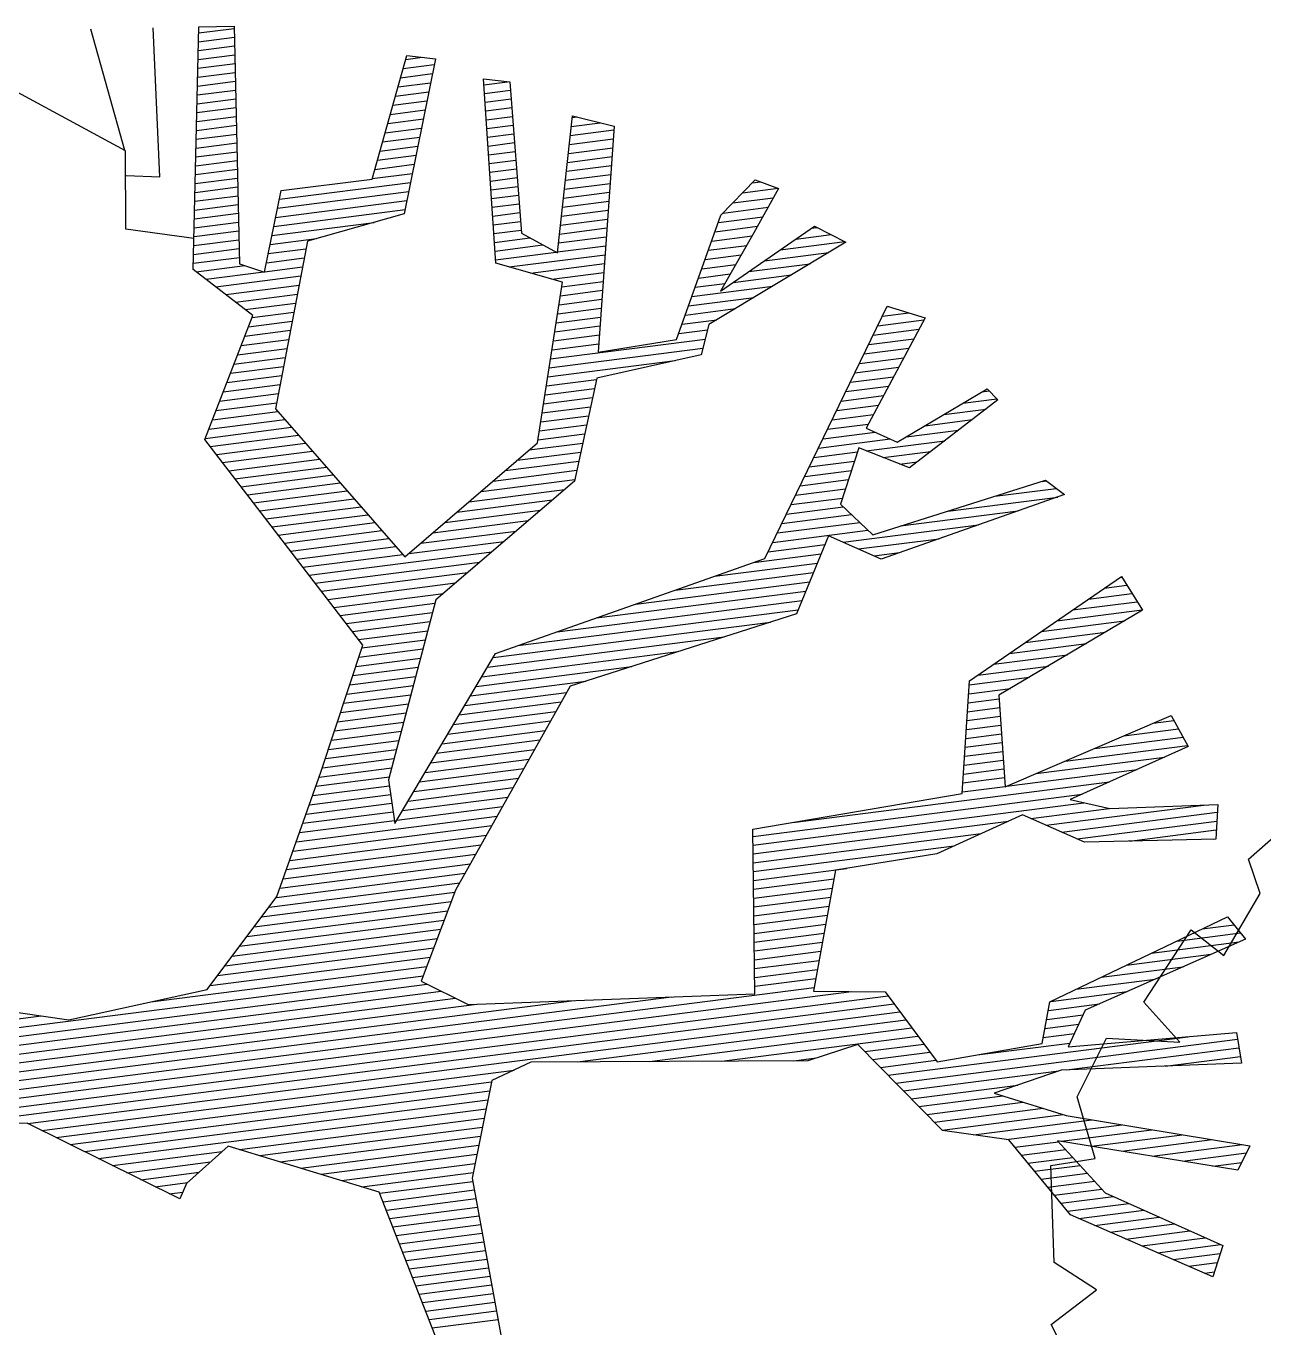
# Model space of a CAD drawing. Header units: millimetres. Extents: x -41640 to 3079702, y -5257903 to 68462.
# Drawn here: x -37064.3 to -36696.3, y 44976.9 to 45364.2 of the extents above; entities that cross this region are included whole.
import ezdxf

# ---------------------------------------------------------------- set-up
doc = ezdxf.new("R2010")
doc.units = ezdxf.units.MM
doc.header["$LTSCALE"] = 10
doc.layers.get('0').update_dxf_attribs({"color": 255})

# ---------------------------------------------------------------- blocks, each defined once
blk = doc.blocks.new('ERRHRTHJRTH')
at = {"color": 8}
for p, q in [((2516788.43, -5105153.36), (2516800.27, -5105141.52)), ((2516789.34, -5105144.89), (2516800.38, -5105141.49)), ((2516800.38, -5105141.49), (2516803.94, -5105164.74)), ((2516840.46, -5105142.11), (2516813.5, -5105211.36)), ((2516818.48, -5105163.63), (2516839.89, -5105142.21)), ((2516824.37, -5105145.09), (2516840.46, -5105142.11)), ((2516786.87, -5105167.73), (2516789.34, -5105144.89)), ((2516787.73, -5105159.82), (2516801.13, -5105146.42)), ((2516789.13, -5105146.9), (2516791.94, -5105144.09)), ((2516808.25, -5105195.79), (2516824.37, -5105145.09)), ((2516821.16, -5105155.18), (2516832.82, -5105143.52)), ((2516823.85, -5105146.74), (2516825.75, -5105144.83)), ((2516873.84, -5105153.89), (2516891.03, -5105147.48)), ((2516875.92, -5105163.78), (2516891.2, -5105148.49)), ((2516891.03, -5105147.48), (2516900.73, -5105204.7)), ((2516787.03, -5105166.28), (2516801.9, -5105151.41)), ((2516815.79, -5105172.07), (2516837.09, -5105150.78)), ((2516900.58, -5105281.43), (2516873.84, -5105153.89)), ((2516873.92, -5105154.25), (2516874.54, -5105153.64)), ((2516874.92, -5105159.01), (2516883.73, -5105150.21)), ((2516876.91, -5105168.54), (2516892.03, -5105153.42)), ((2516787.97, -5105171.1), (2516802.66, -5105156.4)), ((2516813.11, -5105180.51), (2516833.42, -5105160.2)), ((2516877.91, -5105173.3), (2516892.87, -5105158.34)), ((2516916.16, -5105201.08), (2516933.98, -5105155.89)), ((2516941.16, -5105156.93), (2516927.96, -5105207.11)), ((2516929.15, -5105168.13), (2516940.45, -5105156.83)), ((2516932.9, -5105158.62), (2516935.43, -5105156.1)), ((2516933.98, -5105155.89), (2516941.16, -5105156.93)), ((2516704.03, -5105173.36), (2516722.33, -5105165.3)), ((2516708.8, -5105181.16), (2516723.26, -5105166.7)), ((2516722.33, -5105165.3), (2516780.64, -5105253)), ((2516789.39, -5105175.44), (2516803.43, -5105161.4)), ((2516790.8, -5105179.78), (2516804.17, -5105166.41)), ((2516803.94, -5105164.74), (2516808.25, -5105195.79)), ((2516878.91, -5105178.06), (2516893.7, -5105163.26)), ((2516925.4, -5105177.64), (2516939.4, -5105163.64)), ((2516704.43, -5105174.01), (2516705.91, -5105172.53)), ((2516706.62, -5105177.58), (2516716.2, -5105168)), ((2516710.99, -5105184.73), (2516725.56, -5105170.16)), ((2516805.87, -5105225.96), (2516786.87, -5105167.73)), ((2516792.22, -5105184.12), (2516804.87, -5105171.47)), ((2516810.42, -5105188.96), (2516829.74, -5105169.63)), ((2516879.91, -5105182.82), (2516894.54, -5105168.19)), ((2516921.65, -5105187.15), (2516937.34, -5105171.46)), ((2516933.47, -5105242.07), (2516981.44, -5105173.03)), ((2516992.52, -5105172.89), (2516943.49, -5105248.62)), ((2516967.42, -5105193.21), (2516987.68, -5105172.95)), ((2516980.53, -5105174.34), (2516981.85, -5105173.02)), ((2516981.44, -5105173.03), (2516992.52, -5105172.89)), ((2516660.85, -5105184.99), (2516671.35, -5105178.67)), ((2516671.35, -5105178.67), (2516718.62, -5105231)), ((2516737.48, -5105227.99), (2516704.03, -5105173.36)), ((2516713.18, -5105188.3), (2516727.86, -5105173.62)), ((2516715.36, -5105191.87), (2516730.16, -5105177.08)), ((2516793.64, -5105188.47), (2516805.57, -5105176.53)), ((2516799.3, -5105205.83), (2516826.07, -5105179.06)), ((2516880.91, -5105187.58), (2516895.37, -5105173.11)), ((2516881.9, -5105192.34), (2516896.21, -5105178.04)), ((2516954.3, -5105212.09), (2516990.71, -5105175.68)), ((2516717.71, -5105249.26), (2516660.85, -5105184.99)), ((2516662.63, -5105187.01), (2516670.41, -5105179.23)), ((2516665.34, -5105190.07), (2516673.91, -5105181.5)), ((2516668.04, -5105193.12), (2516676.64, -5105184.52)), ((2516717.55, -5105195.44), (2516732.46, -5105180.54)), ((2516719.74, -5105199.02), (2516734.76, -5105183.99)), ((2516795.05, -5105192.81), (2516806.28, -5105181.59)), ((2516882.9, -5105197.1), (2516897.04, -5105182.96)), ((2516917.9, -5105196.66), (2516935.29, -5105179.27)), ((2516670.74, -5105196.18), (2516679.37, -5105187.55)), ((2516673.45, -5105199.23), (2516682.11, -5105190.57)), ((2516721.93, -5105202.59), (2516737.06, -5105187.45)), ((2516724.11, -5105206.16), (2516739.36, -5105190.91)), ((2516796.47, -5105197.15), (2516806.98, -5105186.64)), ((2516800.72, -5105210.18), (2516822.4, -5105188.49)), ((2516883.9, -5105201.86), (2516897.88, -5105187.88)), ((2516907.25, -5105213.06), (2516933.23, -5105187.08)), ((2517010.53, -5105268.27), (2517036.68, -5105186.81)), ((2517031.01, -5105204.49), (2517045.43, -5105190.07)), ((2517033.73, -5105196.01), (2517041.23, -5105188.5)), ((2517036.45, -5105187.52), (2517037.03, -5105186.94)), ((2517036.68, -5105186.81), (2517054.03, -5105193.27)), ((2516625.99, -5105198.15), (2516637.47, -5105191.32)), ((2516626.7, -5105199.91), (2516632.08, -5105194.53)), ((2516628.36, -5105204.01), (2516638.65, -5105193.72)), ((2516637.47, -5105191.32), (2516670.09, -5105257.2)), ((2516676.15, -5105202.29), (2516684.84, -5105193.6)), ((2516678.86, -5105205.34), (2516687.57, -5105196.63)), ((2516726.3, -5105209.73), (2516741.66, -5105194.37)), ((2516797.89, -5105201.49), (2516807.68, -5105191.7)), ((2516884.9, -5105206.62), (2516898.71, -5105192.81)), ((2516915.33, -5105210.74), (2516931.18, -5105194.9)), ((2516941.18, -5105230.97), (2516980.14, -5105192.01)), ((2517054.03, -5105193.27), (2517025.48, -5105265.31)), ((2517025.56, -5105221.45), (2517053.82, -5105193.19)), ((2517028.28, -5105212.97), (2517049.63, -5105191.63)), ((2516648.38, -5105253.57), (2516625.99, -5105198.15)), ((2516630.02, -5105208.11), (2516640.56, -5105197.57)), ((2516631.67, -5105212.22), (2516642.47, -5105201.42)), ((2516681.56, -5105208.4), (2516690.31, -5105199.65)), ((2516684.26, -5105211.45), (2516693.04, -5105202.68)), ((2516728.49, -5105213.3), (2516743.96, -5105197.83)), ((2516730.67, -5105216.87), (2516746.26, -5105201.29)), ((2516802.14, -5105214.52), (2516818.73, -5105197.92)), ((2516885.9, -5105211.38), (2516899.55, -5105197.73)), ((2516886.89, -5105216.15), (2516900.38, -5105202.66)), ((2516888.89, -5105225.67), (2516912.66, -5105201.9)), ((2516900.73, -5105204.7), (2516916.16, -5105201.08)), ((2516923.41, -5105208.42), (2516929.12, -5105202.71)), ((2517022.84, -5105229.93), (2517050.44, -5105202.33)), ((2516633.33, -5105216.32), (2516644.38, -5105205.27)), ((2516634.99, -5105220.42), (2516646.28, -5105209.12)), ((2516686.97, -5105214.51), (2516695.77, -5105205.7)), ((2516689.67, -5105217.57), (2516698.51, -5105208.73)), ((2516732.86, -5105220.45), (2516748.56, -5105204.75)), ((2516735.05, -5105224.02), (2516750.86, -5105208.21)), ((2516803.55, -5105218.86), (2516815.06, -5105207.35)), ((2516887.89, -5105220.91), (2516905.14, -5105203.66)), ((2516927.96, -5105207.11), (2516903.62, -5105214.11)), ((2516924.68, -5105253.22), (2516969.56, -5105208.35)), ((2517163.81, -5105254.73), (2517172.66, -5105208.35)), ((2516636.64, -5105224.52), (2516648.19, -5105212.97)), ((2516692.37, -5105220.62), (2516701.24, -5105211.76)), ((2516695.08, -5105223.68), (2516703.97, -5105214.78)), ((2516723.72, -5105246.86), (2516755.46, -5105215.13)), ((2516737.23, -5105227.59), (2516753.16, -5105211.67)), ((2516804.97, -5105223.2), (2516814.49, -5105213.68)), ((2516813.5, -5105211.36), (2516819.21, -5105224.65)), ((2516903.62, -5105214.11), (2516912.91, -5105240.05)), ((2517020.12, -5105238.41), (2517046.66, -5105211.87)), ((2516638.3, -5105228.62), (2516650.1, -5105216.83)), ((2516639.96, -5105232.73), (2516652, -5105220.68)), ((2516697.78, -5105226.73), (2516706.7, -5105217.81)), ((2516700.49, -5105229.79), (2516709.44, -5105220.83)), ((2516733.3, -5105243.04), (2516757.76, -5105218.58)), ((2516765.06, -5105268.88), (2516816.23, -5105217.71)), ((2516889.89, -5105230.43), (2516904.3, -5105216.01)), ((2516890.89, -5105235.19), (2516905.82, -5105220.25)), ((2517017.39, -5105246.9), (2517042.88, -5105221.41)), ((2516641.61, -5105236.83), (2516653.91, -5105224.53)), ((2516703.19, -5105232.84), (2516712.17, -5105223.86)), ((2516705.89, -5105235.9), (2516714.9, -5105226.89)), ((2516742.88, -5105239.22), (2516760.06, -5105222.04)), ((2516748.71, -5105239.15), (2516762.36, -5105225.5)), ((2516767.1, -5105272.59), (2516817.96, -5105221.73)), ((2516780.64, -5105253), (2516805.87, -5105225.96)), ((2516819.21, -5105224.65), (2516787.45, -5105262.85)), ((2516891.88, -5105239.95), (2516907.34, -5105224.49)), ((2516932.31, -5105251.35), (2516958.98, -5105224.68)), ((2517053.75, -5105297.2), (2517094.5, -5105223.86)), ((2517082.9, -5105244.74), (2517100.99, -5105226.65)), ((2517090.1, -5105231.78), (2517096.96, -5105224.92)), ((2517094.5, -5105223.86), (2517109.57, -5105230.34)), ((2516643.27, -5105240.93), (2516655.82, -5105228.38)), ((2516644.93, -5105245.03), (2516657.73, -5105232.23)), ((2516708.6, -5105238.95), (2516717.64, -5105229.91)), ((2516711.3, -5105242.01), (2516723.01, -5105230.3)), ((2516714, -5105245.06), (2516729.86, -5105229.2)), ((2516716.71, -5105248.12), (2516736.72, -5105228.11)), ((2516718.62, -5105231), (2516737.48, -5105227.99)), ((2516750.76, -5105242.86), (2516764.66, -5105228.96)), ((2516752.8, -5105246.58), (2516766.96, -5105232.42)), ((2516892.88, -5105244.71), (2516908.86, -5105228.73)), ((2516893.88, -5105249.47), (2516910.38, -5105232.97)), ((2517014.67, -5105255.38), (2517039.1, -5105230.95)), ((2517068.5, -5105270.66), (2517109.04, -5105230.11)), ((2517075.7, -5105257.7), (2517105.02, -5105228.38)), ((2517109.57, -5105230.34), (2517081.26, -5105283.49)), ((2516541.42, -5105246.65), (2516554.16, -5105236.38)), ((2516543.11, -5105248.95), (2516554.84, -5105237.22)), ((2516554.16, -5105236.38), (2516623.69, -5105322.31)), ((2516646.58, -5105249.14), (2516659.63, -5105236.09)), ((2516747.7, -5105237.3), (2516717.71, -5105249.26)), ((2516784.06, -5105303.46), (2516747.7, -5105237.3)), ((2516754.84, -5105250.3), (2516769.26, -5105235.88)), ((2516756.88, -5105254.01), (2516771.56, -5105239.34)), ((2516769.14, -5105276.31), (2516811.36, -5105234.09)), ((2516894.88, -5105254.23), (2516911.9, -5105237.21)), ((2516545.55, -5105252.26), (2516557.41, -5105240.4)), ((2516547.99, -5105255.58), (2516559.99, -5105243.59)), ((2516620, -5105287.24), (2516663.45, -5105243.79)), ((2516648.24, -5105253.24), (2516661.54, -5105239.94)), ((2516758.93, -5105257.73), (2516773.86, -5105242.8)), ((2516895.88, -5105258.99), (2516914.65, -5105240.22)), ((2516896.88, -5105263.75), (2516919.89, -5105240.74)), ((2516897.87, -5105268.51), (2516925.14, -5105241.25)), ((2516898.87, -5105273.28), (2516930.38, -5105241.76)), ((2516912.91, -5105240.05), (2516933.47, -5105242.07)), ((2516939.94, -5105249.49), (2516948.41, -5105241.01)), ((2517011.95, -5105263.86), (2517035.32, -5105240.49)), ((2517061.29, -5105283.62), (2517103.87, -5105241.04)), ((2517098.43, -5105275.45), (2517136.95, -5105243.35)), ((2517136.95, -5105243.35), (2517146.08, -5105256.59)), ((2516608.25, -5105337.5), (2516541.42, -5105246.65)), ((2516550.43, -5105258.9), (2516562.56, -5105246.77)), ((2516552.87, -5105262.22), (2516565.14, -5105249.95)), ((2516621.89, -5105291.1), (2516665.35, -5105247.64)), ((2516623.78, -5105294.97), (2516667.26, -5105251.49)), ((2516760.97, -5105261.45), (2516776.16, -5105246.26)), ((2516763.01, -5105265.16), (2516778.46, -5105249.72)), ((2516943.49, -5105248.62), (2516917.51, -5105254.98)), ((2517011.64, -5105269.92), (2517031.54, -5105250.03)), ((2517079.8, -5105299.67), (2517132.01, -5105247.46)), ((2517087.46, -5105297.77), (2517138.96, -5105246.27)), ((2517095.11, -5105295.88), (2517141.31, -5105249.68)), ((2516555.32, -5105265.54), (2516567.72, -5105253.14)), ((2516557.76, -5105268.85), (2516570.29, -5105256.32)), ((2516618.14, -5105283.45), (2516648.38, -5105253.57)), ((2516625.68, -5105298.83), (2516669.17, -5105255.34)), ((2516670.09, -5105257.2), (2516642.23, -5105294.7)), ((2516917.51, -5105254.98), (2516927.93, -5105292.8)), ((2517054.09, -5105296.58), (2517097.31, -5105253.36)), ((2517146.08, -5105256.59), (2517098.68, -5105294.99)), ((2517114.89, -5105281.86), (2517143.66, -5105253.08)), ((2517145.25, -5105257.26), (2517146.01, -5105256.49)), ((2517177.77, -5105263.99), (2517163.81, -5105254.73)), ((2516569.65, -5105312.91), (2516524.98, -5105260.06)), ((2516560.2, -5105272.17), (2516572.87, -5105259.5)), ((2516562.64, -5105275.49), (2516575.44, -5105262.69)), ((2516771.18, -5105280.03), (2516787.74, -5105263.47)), ((2516787.45, -5105262.85), (2516808.55, -5105307.05)), ((2516897.56, -5105286.11), (2516919.92, -5105263.74)), ((2516899.87, -5105278.04), (2516918.68, -5105259.23)), ((2517013.96, -5105273.36), (2517027.75, -5105259.57)), ((2516565.08, -5105278.81), (2516578.02, -5105265.87)), ((2516567.52, -5105282.13), (2516580.59, -5105269.05)), ((2516627.57, -5105302.7), (2516661.47, -5105268.8)), ((2516773.23, -5105283.74), (2516789.6, -5105267.36)), ((2516887.06, -5105302.36), (2516921.17, -5105268.26)), ((2516985.8, -5105370.63), (2517090.74, -5105265.69)), ((2517039.93, -5105311.88), (2517010.53, -5105268.27)), ((2517016.28, -5105276.8), (2517026.56, -5105266.53)), ((2517018.6, -5105280.24), (2517029.26, -5105269.58)), ((2517025.48, -5105265.31), (2517053.75, -5105297.2)), ((2517182.11, -5105297.17), (2517177.77, -5105263.99)), ((2516569.96, -5105285.45), (2516583.17, -5105272.24)), ((2516572.4, -5105288.76), (2516585.75, -5105275.42)), ((2516775.27, -5105287.46), (2516791.46, -5105271.26)), ((2516777.31, -5105291.17), (2516793.32, -5105275.16)), ((2516876.56, -5105318.62), (2516922.41, -5105272.77)), ((2517020.92, -5105283.68), (2517031.97, -5105272.63)), ((2517023.24, -5105287.12), (2517034.68, -5105275.69)), ((2517072.15, -5105301.56), (2517098.12, -5105275.59)), ((2517081.26, -5105283.49), (2517098.43, -5105275.45)), ((2516549.25, -5105313.23), (2516502.41, -5105278.27)), ((2516574.84, -5105292.08), (2516588.32, -5105278.6)), ((2516577.28, -5105295.4), (2516590.9, -5105281.79)), ((2516779.35, -5105294.89), (2516795.19, -5105279.06)), ((2516828.55, -5105392.97), (2516900.58, -5105281.43)), ((2516855.57, -5105351.13), (2516924.9, -5105281.8)), ((2516866.06, -5105334.88), (2516923.65, -5105277.29)), ((2516975.17, -5105387.03), (2517084.18, -5105278.01)), ((2516977.71, -5105390.24), (2517087.28, -5105280.67)), ((2517025.56, -5105290.56), (2517037.38, -5105278.74)), ((2517027.88, -5105294), (2517040.09, -5105281.79)), ((2517131.33, -5105363.48), (2517172.47, -5105281.82)), ((2517172.42, -5105281.92), (2517172.51, -5105281.83)), ((2517172.47, -5105281.82), (2517185.38, -5105284.91)), ((2516579.72, -5105298.72), (2516593.47, -5105284.97)), ((2516635.2, -5105318.25), (2516618.14, -5105283.45)), ((2516781.4, -5105298.61), (2516797.05, -5105282.96)), ((2516783.44, -5105302.32), (2516798.91, -5105286.86)), ((2516845.07, -5105367.39), (2516926.14, -5105286.32)), ((2517030.2, -5105297.44), (2517042.79, -5105284.84)), ((2517032.51, -5105300.88), (2517045.5, -5105287.9)), ((2517185.38, -5105284.91), (2517146.72, -5105356.6)), ((2517154.88, -5105316.73), (2517183.82, -5105287.79)), ((2517160.72, -5105305.13), (2517181.8, -5105284.05)), ((2517166.57, -5105293.52), (2517177.15, -5105282.94)), ((2516582.16, -5105302.04), (2516596.05, -5105288.15)), ((2516584.6, -5105305.35), (2516598.62, -5105291.34)), ((2516629.47, -5105306.56), (2516644.83, -5105291.2)), ((2516783.04, -5105308.48), (2516800.77, -5105290.75)), ((2516834.57, -5105383.64), (2516927.39, -5105290.83)), ((2516927.93, -5105292.8), (2516865.25, -5105383.7)), ((2517034.83, -5105304.32), (2517048.21, -5105290.95)), ((2517037.15, -5105307.76), (2517050.91, -5105294)), ((2516587.04, -5105308.67), (2516601.2, -5105294.52)), ((2516589.49, -5105311.99), (2516603.78, -5105297.7)), ((2516631.36, -5105310.43), (2516643.86, -5105297.92)), ((2516642.23, -5105294.7), (2516678.17, -5105365.43)), ((2516780.1, -5105322.94), (2516804.49, -5105298.55)), ((2516781.57, -5105315.71), (2516802.63, -5105294.65)), ((2517039.47, -5105311.2), (2517053.62, -5105297.06)), ((2517098.68, -5105294.99), (2517068.15, -5105302.55)), ((2517162.72, -5105296.93), (2517182.11, -5105297.17)), ((2517166.01, -5105336.96), (2517162.72, -5105296.93)), ((2516591.93, -5105315.31), (2516606.35, -5105300.88)), ((2516594.37, -5105318.63), (2516608.93, -5105304.07)), ((2516633.26, -5105314.29), (2516645.81, -5105301.74)), ((2516635.15, -5105318.15), (2516647.75, -5105305.56)), ((2516767.83, -5105383.16), (2516784.06, -5105303.46)), ((2516778.62, -5105330.18), (2516806.35, -5105302.45)), ((2516828.82, -5105395.15), (2516920.72, -5105303.26)), ((2517068.15, -5105302.55), (2517047.64, -5105341.26)), ((2517149.03, -5105328.34), (2517177.08, -5105300.29)), ((2516596.81, -5105321.95), (2516611.5, -5105307.25)), ((2516599.25, -5105325.26), (2516614.08, -5105310.43)), ((2516621.56, -5105337.51), (2516649.69, -5105309.38)), ((2516777.15, -5105337.41), (2516808.21, -5105306.35)), ((2516808.55, -5105307.05), (2516791.38, -5105390.19)), ((2516973.1, -5105384.42), (2517039.93, -5105311.88)), ((2516980.26, -5105393.45), (2517064.77, -5105308.94)), ((2516549.61, -5105313.17), (2516464.11, -5105327.14)), ((2516572.14, -5105341.87), (2516549.61, -5105313.17)), ((2516556.9, -5105322.03), (2516569.65, -5105312.91)), ((2516601.69, -5105328.58), (2516616.65, -5105313.62)), ((2516604.13, -5105331.9), (2516619.23, -5105316.8)), ((2516615.8, -5105337.5), (2516634.98, -5105318.33)), ((2516623.69, -5105322.31), (2516635.2, -5105318.25)), ((2516627.31, -5105337.52), (2516651.63, -5105313.2)), ((2516633.06, -5105337.52), (2516653.57, -5105317.02)), ((2516775.68, -5105344.64), (2516807.32, -5105313)), ((2517143.19, -5105339.94), (2517170.34, -5105312.79)), ((2516606.57, -5105335.22), (2516621.81, -5105319.98)), ((2516610.05, -5105337.5), (2516626.08, -5105321.47)), ((2516638.81, -5105337.53), (2516655.51, -5105320.84)), ((2516774.2, -5105351.87), (2516805.82, -5105320.26)), ((2516829.46, -5105400.28), (2516907.93, -5105321.81)), ((2516982.8, -5105396.67), (2517058.27, -5105321.19)), ((2517097.76, -5105437.2), (2517210.93, -5105324.03)), ((2517150.86, -5105374.95), (2517208.66, -5105321.91)), ((2517208.66, -5105321.91), (2517219.21, -5105331.71)), ((2516599.72, -5105325.9), (2516572.14, -5105341.87)), ((2516643.57, -5105338.53), (2516657.45, -5105324.65)), ((2516644.88, -5105342.98), (2516659.39, -5105328.47)), ((2516772.73, -5105359.11), (2516804.32, -5105327.51)), ((2517137.34, -5105351.55), (2517163.6, -5105325.28)), ((2517156.86, -5105383.86), (2517213.92, -5105326.8)), ((2517192.04, -5105354.44), (2517216.91, -5105329.57)), ((2516646.2, -5105347.42), (2516661.33, -5105332.29)), ((2516647.52, -5105351.86), (2516663.27, -5105336.11)), ((2516771.26, -5105366.34), (2516802.82, -5105334.77)), ((2516985.35, -5105399.88), (2517051.78, -5105333.45)), ((2517219.21, -5105331.71), (2517154.91, -5105385.49)), ((2516643.27, -5105337.53), (2516608.25, -5105337.5)), ((2516660.82, -5105396.76), (2516643.27, -5105337.53)), ((2516648.83, -5105356.31), (2516665.21, -5105339.93)), ((2516769.78, -5105373.57), (2516801.32, -5105342.03)), ((2516830.09, -5105405.4), (2516895.13, -5105340.36)), ((2517047.64, -5105341.26), (2517015.18, -5105376.06)), ((2517092.69, -5105436.51), (2517191.98, -5105337.22)), ((2517131.49, -5105363.15), (2517156.86, -5105337.78)), ((2517162.41, -5105360.79), (2517190.51, -5105341.53)), ((2517190.51, -5105341.53), (2517166.01, -5105336.96)), ((2516650.15, -5105360.75), (2516667.15, -5105343.75)), ((2516651.46, -5105365.19), (2516669.09, -5105347.57)), ((2516652.78, -5105369.64), (2516671.03, -5105351.38)), ((2516768.31, -5105380.8), (2516799.82, -5105349.29)), ((2517133.23, -5105367.18), (2517150.12, -5105350.28)), ((2516654.1, -5105374.08), (2516672.97, -5105355.2)), ((2516655.41, -5105378.52), (2516674.91, -5105359.02)), ((2516737.8, -5105417.07), (2516798.33, -5105356.54)), ((2516830.73, -5105410.53), (2516882.34, -5105358.92)), ((2517135.18, -5105370.99), (2517147.24, -5105358.92)), ((2517146.72, -5105356.6), (2517150.86, -5105374.95)), ((2517169.61, -5105400.77), (2517245.8, -5105359.71)), ((2517245.8, -5105359.71), (2517248.24, -5105372.06)), ((2516656.73, -5105382.96), (2516676.85, -5105362.84)), ((2516658.04, -5105387.41), (2516679.72, -5105365.73)), ((2516659.36, -5105391.85), (2516684.52, -5105366.68)), ((2516678.17, -5105365.43), (2516767.83, -5105383.16)), ((2516742.35, -5105418.28), (2516796.83, -5105363.8)), ((2517140.36, -5105381.12), (2517131.33, -5105363.48)), ((2517137.12, -5105374.8), (2517148.3, -5105363.62)), ((2517168.34, -5105390.85), (2517162.41, -5105360.79)), ((2517212.82, -5105391.25), (2517242.66, -5105361.41)), ((2517225.38, -5105384.44), (2517246.51, -5105363.31)), ((2516660.68, -5105396.29), (2516689.33, -5105367.64)), ((2516664.89, -5105397.84), (2516694.14, -5105368.59)), ((2516669.44, -5105399.04), (2516698.95, -5105369.54)), ((2516674, -5105400.24), (2516703.76, -5105370.49)), ((2516678.56, -5105401.45), (2516708.56, -5105371.44)), ((2516683.11, -5105402.65), (2516713.37, -5105372.39)), ((2516746.91, -5105419.48), (2516795.33, -5105371.06)), ((2516987.89, -5105403.09), (2517018.68, -5105372.31)), ((2517139.07, -5105378.61), (2517149.37, -5105368.32)), ((2517248.24, -5105372.06), (2517173.67, -5105412.45)), ((2517200.26, -5105398.05), (2517230.17, -5105368.14)), ((2517237.94, -5105377.64), (2517247.46, -5105368.12)), ((2516687.67, -5105403.85), (2516718.18, -5105373.34)), ((2516692.23, -5105405.05), (2516722.99, -5105374.29)), ((2516696.79, -5105406.25), (2516727.8, -5105375.24)), ((2516701.34, -5105407.46), (2516732.6, -5105376.2)), ((2516705.9, -5105408.66), (2516737.41, -5105377.15)), ((2516710.46, -5105409.86), (2516742.22, -5105378.1)), ((2516751.47, -5105420.68), (2516793.83, -5105378.32)), ((2516831.36, -5105415.65), (2516869.54, -5105377.47)), ((2517015.18, -5105376.06), (2517041.42, -5105426.87)), ((2517119.69, -5105403.75), (2517150.43, -5105373.01)), ((2517187.7, -5105404.85), (2517217.68, -5105374.87)), ((2516715.01, -5105411.06), (2516747.03, -5105379.05)), ((2516719.57, -5105412.27), (2516751.83, -5105380)), ((2516724.13, -5105413.47), (2516756.64, -5105380.95)), ((2516728.68, -5105414.67), (2516761.45, -5105381.9)), ((2516733.24, -5105415.87), (2516766.26, -5105382.85)), ((2516865.25, -5105383.7), (2516881.14, -5105491.33)), ((2517020.63, -5105444.4), (2516973.1, -5105384.42)), ((2516990.44, -5105406.3), (2517017.06, -5105379.69)), ((2516992.99, -5105409.52), (2517019.02, -5105383.49)), ((2517106.95, -5105417.71), (2517140.36, -5105381.12)), ((2517175.13, -5105411.66), (2517205.19, -5105381.6)), ((2516756.02, -5105421.88), (2516792.33, -5105385.58)), ((2516791.38, -5105390.19), (2516825.15, -5105469.74)), ((2516832, -5105420.77), (2516865.74, -5105387.03)), ((2516995.53, -5105412.73), (2517020.98, -5105387.28)), ((2517102.83, -5105437.89), (2517154.3, -5105386.42)), ((2517154.91, -5105385.49), (2517136.86, -5105412.93)), ((2517154.4, -5105426.63), (2517192.7, -5105388.33)), ((2517192.51, -5105408.3), (2517168.34, -5105390.85)), ((2516777.36, -5105427.51), (2516660.82, -5105396.76)), ((2516760.58, -5105423.08), (2516792, -5105391.66)), ((2516765.14, -5105424.29), (2516793.72, -5105395.71)), ((2516839.83, -5105484.05), (2516828.55, -5105392.97)), ((2516832.63, -5105425.9), (2516866.48, -5105392.05)), ((2516998.08, -5105415.94), (2517022.94, -5105391.08)), ((2517000.62, -5105419.16), (2517024.9, -5105394.88)), ((2517141.07, -5105434.2), (2517180.21, -5105395.06)), ((2516769.69, -5105425.49), (2516795.43, -5105399.75)), ((2516833.27, -5105431.02), (2516867.22, -5105397.07)), ((2516833.9, -5105436.15), (2516867.96, -5105402.08)), ((2517003.17, -5105422.37), (2517026.86, -5105398.68)), ((2517005.72, -5105425.58), (2517028.82, -5105402.48)), ((2517128.17, -5105441.34), (2517168.23, -5105401.29)), ((2517136.86, -5105412.93), (2517169.61, -5105400.77)), ((2516604.73, -5105872.64), (2517070.09, -5105407.28)), ((2516763.67, -5105719.46), (2517074.58, -5105408.55)), ((2516774.25, -5105426.69), (2516797.15, -5105403.79)), ((2516777.84, -5105428.86), (2516798.87, -5105407.83)), ((2516834.54, -5105441.27), (2516868.71, -5105407.1)), ((2517008.26, -5105428.8), (2517030.78, -5105406.27)), ((2517041.42, -5105426.87), (2517067.87, -5105406.65)), ((2517067.87, -5105406.65), (2517106.95, -5105417.71)), ((2517107.9, -5105438.58), (2517143.22, -5105403.26)), ((2517118.03, -5105439.96), (2517149.91, -5105408.08)), ((2517123.1, -5105440.65), (2517159.07, -5105404.68)), ((2517178.21, -5105423.47), (2517192.51, -5105408.3)), ((2517205.99, -5105418.06), (2517264.13, -5105404.11)), ((2517226.72, -5105429.18), (2517247.89, -5105408.01)), ((2517234.43, -5105427.23), (2517255.46, -5105406.19)), ((2517242.14, -5105425.28), (2517263.04, -5105404.37)), ((2517249.85, -5105423.32), (2517265.45, -5105407.72)), ((2517264.13, -5105404.11), (2517269.37, -5105418.38)), ((2516779.35, -5105433.11), (2516800.58, -5105411.88)), ((2516790.22, -5105698.66), (2517079.07, -5105409.82)), ((2516835.17, -5105446.4), (2516869.45, -5105412.12)), ((2516974.75, -5105519.9), (2517083.56, -5105411.09)), ((2517001.14, -5105499.27), (2517088.04, -5105412.36)), ((2517010.81, -5105432.01), (2517032.74, -5105410.07)), ((2517013.35, -5105435.22), (2517034.71, -5105413.87)), ((2517027.53, -5105478.63), (2517092.53, -5105413.63)), ((2517077.49, -5105434.43), (2517097.02, -5105414.9)), ((2517112.96, -5105439.27), (2517140.76, -5105411.48)), ((2517159.76, -5105427.03), (2517174.24, -5105412.55)), ((2517164.46, -5105428.09), (2517179.15, -5105413.4)), ((2517169.15, -5105429.16), (2517184.05, -5105414.25)), ((2517173.67, -5105412.45), (2517205.99, -5105418.06)), ((2517173.84, -5105430.22), (2517188.96, -5105415.1)), ((2517203.58, -5105435.04), (2517225.16, -5105413.46)), ((2517211.29, -5105433.09), (2517232.73, -5105411.64)), ((2517219, -5105431.13), (2517240.31, -5105409.83)), ((2517257.56, -5105421.37), (2517267, -5105411.93)), ((2516657.32, -5105814.29), (2517055.53, -5105416.08)), ((2516780.85, -5105437.37), (2516802.3, -5105415.92)), ((2516782.36, -5105441.62), (2516804.02, -5105419.96)), ((2516835.8, -5105451.52), (2516870.19, -5105417.14)), ((2517015.9, -5105438.44), (2517036.67, -5105417.67)), ((2517082.56, -5105435.12), (2517101.51, -5105416.17)), ((2517087.63, -5105435.82), (2517106, -5105417.44)), ((2517178.54, -5105431.29), (2517193.87, -5105415.96)), ((2517183.23, -5105432.36), (2517198.78, -5105416.81)), ((2517187.92, -5105433.42), (2517203.68, -5105417.66)), ((2517192.61, -5105434.49), (2517210.01, -5105417.1)), ((2517197.31, -5105435.55), (2517217.58, -5105415.28)), ((2517269.37, -5105418.38), (2517199.55, -5105436.06)), ((2517265.28, -5105419.42), (2517268.55, -5105416.15)), ((2516661.15, -5105804.71), (2517040.59, -5105425.26)), ((2516783.87, -5105445.87), (2516805.73, -5105424)), ((2516836.44, -5105456.65), (2516870.93, -5105422.16)), ((2516837.07, -5105461.77), (2516871.67, -5105427.17)), ((2517018.44, -5105441.65), (2517038.63, -5105421.47)), ((2517155.43, -5105426.04), (2517128.43, -5105441.38)), ((2517199.55, -5105436.06), (2517155.43, -5105426.04)), ((2517207, -5105458.12), (2517178.21, -5105423.47)), ((2516798.16, -5105486.21), (2516777.36, -5105427.51)), ((2516785.37, -5105450.12), (2516807.45, -5105428.05)), ((2516786.88, -5105454.38), (2516809.17, -5105432.09)), ((2516837.71, -5105466.89), (2516872.41, -5105432.19)), ((2516788.38, -5105458.63), (2516810.88, -5105436.13)), ((2516838.34, -5105472.02), (2516873.15, -5105437.21)), ((2517072.78, -5105433.79), (2517059.03, -5105454.01)), ((2517128.43, -5105441.38), (2517072.78, -5105433.79)), ((2516789.89, -5105462.88), (2516812.6, -5105440.17)), ((2516791.4, -5105467.13), (2516814.31, -5105444.22)), ((2516838.98, -5105477.14), (2516873.89, -5105442.23)), ((2516918.29, -5105529.78), (2517020.63, -5105444.4)), ((2516792.9, -5105471.39), (2516816.03, -5105448.26)), ((2516839.61, -5105482.27), (2516874.63, -5105447.25)), ((2517053.92, -5105458), (2517061.41, -5105450.52)), ((2516794.41, -5105475.64), (2516817.75, -5105452.3)), ((2516795.92, -5105479.89), (2516819.46, -5105456.34)), ((2516808.87, -5105518.77), (2516875.37, -5105452.27)), ((2516810.29, -5105523.1), (2516876.11, -5105457.28)), ((2517059.03, -5105454.01), (2516957.76, -5105533.18)), ((2517230.27, -5105456.19), (2517207, -5105458.12)), ((2517223.43, -5105481.85), (2517230.27, -5105456.19)), ((2516797.42, -5105484.14), (2516821.18, -5105460.39)), ((2516811.72, -5105527.44), (2516876.85, -5105462.3)), ((2516664.97, -5105795.12), (2516990.83, -5105469.26)), ((2516798.89, -5105488.44), (2516822.9, -5105464.43)), ((2516800.31, -5105492.77), (2516824.61, -5105468.47)), ((2516813.15, -5105531.77), (2516877.6, -5105467.32)), ((2516801.74, -5105497.1), (2516827.15, -5105471.69)), ((2516803.17, -5105501.44), (2516830.07, -5105474.53)), ((2516814.57, -5105536.1), (2516878.34, -5105472.34)), ((2516825.15, -5105469.74), (2516839.83, -5105484.05)), ((2516804.59, -5105505.77), (2516832.99, -5105477.37)), ((2516806.02, -5105510.1), (2516835.9, -5105480.22)), ((2516816, -5105540.43), (2516879.08, -5105477.36)), ((2516817.32, -5105544.45), (2516798.16, -5105486.21)), ((2516807.44, -5105514.44), (2516838.82, -5105483.06)), ((2516817.32, -5105544.87), (2516879.82, -5105482.37)), ((2516817.4, -5105550.55), (2516880.56, -5105487.39)), ((2517253.1, -5105495.97), (2517223.43, -5105481.85)), ((2516817.47, -5105556.24), (2516881.43, -5105492.28)), ((2516881.14, -5105491.33), (2516894.4, -5105534.49)), ((2516668.8, -5105785.54), (2516956.08, -5105498.26)), ((2516817.54, -5105561.92), (2516882.78, -5105496.68)), ((2516817.62, -5105567.61), (2516884.14, -5105501.09)), ((2516817.69, -5105573.29), (2516885.49, -5105505.49)), ((2516817.76, -5105578.98), (2516886.85, -5105509.9)), ((2516817.84, -5105584.67), (2516888.2, -5105514.3)), ((2516817.91, -5105590.35), (2516889.55, -5105518.71)), ((2516817.99, -5105596.04), (2516890.91, -5105523.11)), ((2516672.62, -5105775.95), (2516921.32, -5105527.25)), ((2516800.83, -5105618.95), (2516892.26, -5105527.52)), ((2516894.4, -5105534.49), (2516918.29, -5105529.78)), ((2516676.45, -5105766.37), (2516911.74, -5105531.07)), ((2516680.28, -5105756.78), (2516904.57, -5105532.49)), ((2516684.1, -5105747.2), (2516897.4, -5105533.9)), ((2516687.93, -5105737.61), (2516893.62, -5105531.92)), ((2516957.76, -5105533.18), (2516948.54, -5105551.06)), ((2516797.42, -5105697.23), (2516953.81, -5105540.84)), ((2516818.02, -5105598.36), (2516817.32, -5105544.45)), ((2516804.61, -5105695.79), (2516948.81, -5105551.6)), ((2516948.54, -5105551.06), (2516969.11, -5105592.49)), ((2516811.81, -5105694.36), (2516950.72, -5105555.45)), ((2516819, -5105692.92), (2516952.63, -5105559.3)), ((2516826.2, -5105691.48), (2516954.54, -5105563.14)), ((2516875.39, -5105648.05), (2516956.45, -5105566.99)), ((2516884.66, -5105644.54), (2516958.36, -5105570.84)), ((2516893.93, -5105641.03), (2516960.27, -5105574.69)), ((2516903.2, -5105637.52), (2516962.18, -5105578.54)), ((2516912.47, -5105634.01), (2516964.09, -5105582.39)), ((2516921.74, -5105630.5), (2516966, -5105586.23)), ((2516931.01, -5105626.99), (2516967.91, -5105590.08)), ((2516939.43, -5105624.32), (2516970.24, -5105593.51)), ((2516943.03, -5105626.48), (2516973.28, -5105596.24)), ((2516969.11, -5105592.49), (2517041.14, -5105657.21)), ((2516775.83, -5105648.91), (2516818.02, -5105598.36)), ((2516946.63, -5105628.65), (2516976.31, -5105598.96)), ((2516950.22, -5105630.81), (2516979.34, -5105601.69)), ((2516953.82, -5105632.97), (2516982.38, -5105604.41)), ((2516957.42, -5105635.13), (2516985.41, -5105607.14)), ((2516961.02, -5105637.29), (2516988.44, -5105609.86)), ((2516964.61, -5105639.45), (2516991.48, -5105612.59)), ((2516968.21, -5105641.61), (2516994.51, -5105615.32)), ((2516971.81, -5105643.77), (2516997.54, -5105618.04)), ((2516975.41, -5105645.94), (2517000.58, -5105620.77)), ((2516938.89, -5105624), (2516870.32, -5105649.97)), ((2517027.55, -5105677.26), (2516938.89, -5105624)), ((2516979, -5105648.1), (2517003.61, -5105623.49)), ((2516982.6, -5105650.26), (2517006.64, -5105626.22)), ((2516986.2, -5105652.42), (2517009.68, -5105628.94)), ((2516989.8, -5105654.58), (2517012.71, -5105631.67)), ((2516993.4, -5105656.74), (2517015.74, -5105634.4)), ((2516996.99, -5105658.9), (2517018.78, -5105637.12)), ((2516732.16, -5105673.43), (2516775.83, -5105648.91)), ((2516870.32, -5105649.97), (2516865.6, -5105675.61)), ((2516681.04, -5105738.74), (2516764.52, -5105655.26)), ((2516833.39, -5105690.05), (2516869.61, -5105653.83)), ((2516840.59, -5105688.61), (2516868.31, -5105660.89)), ((2516847.78, -5105687.18), (2516867.01, -5105667.94)), ((2516854.98, -5105685.74), (2516865.72, -5105675)), ((2516862.17, -5105684.3), (2516866.65, -5105679.83)), ((2516865.6, -5105675.61), (2516867.49, -5105683.24)), ((2516867.49, -5105683.24), (2516789.83, -5105698.74)), ((2516789.83, -5105698.74), (2516744.03, -5105735.01))]:
    blk.add_line(p, q, dxfattribs=at)

msp = doc.modelspace()

# ---------------------------------------------------------------- block references
at = {"color": 45, "xscale": 0.6399999999367734, "yscale": 0.6399999996647239, "zscale": 0.6399999999999998, "rotation": 322.3029926387048}
msp.add_blockref('ERRHRTHJRTH', (686544.32, 3615529.4, 0), dxfattribs=at)

doc.saveas('drawing.dxf')
